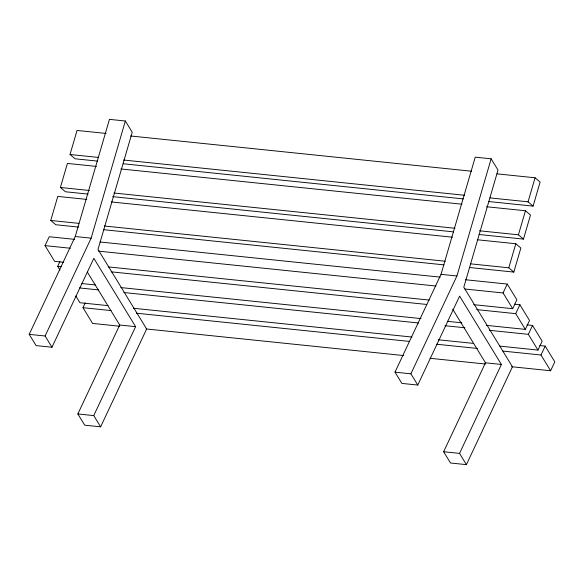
<?xml version="1.0" encoding="UTF-8"?>
<svg xmlns="http://www.w3.org/2000/svg" width="584" height="584" viewBox="0 0 584 584"><rect width="100%" height="100%" fill="white"/><g stroke="black" fill="none" stroke-linecap="round" stroke-linejoin="round"><path stroke-width="0.88" d="M78.482 227.088L55.801 224.745L50.757 220.46L57.78 196.414L86.804 199.407M88.111 194.107L65.437 191.764L60.393 187.479L67.415 163.425L96.44 166.425M97.74 161.126L75.066 158.782L70.022 154.497L77.044 130.444L106.069 133.444M100.623 426.838L93.754 415.596L135.605 326.66L93.827 258.303L51.976 347.239L36.069 345.597L29.2 334.355L75.234 236.527L109.449 119.362L125.356 121.005L132.225 132.247L98.01 249.412L146.657 329.004L100.623 426.838L84.716 425.189L77.847 413.946L119.698 325.011L87.418 272.195M51.976 347.239L45.107 335.997L91.14 238.17L125.356 121.005M466.412 464.638L459.542 453.396L501.393 364.46L459.615 296.11L417.764 385.046L401.858 383.403L394.988 372.161L441.022 274.327L475.237 157.162L491.144 158.811L498.013 170.053L463.798 287.219L512.445 366.81L466.412 464.638L450.505 462.995L443.636 451.753L485.486 362.817L452.731 309.221M417.764 385.046L410.895 373.804L456.929 275.976L491.144 158.811M515.811 243.747L520.855 248.032L513.832 272.086L508.788 267.8L515.811 243.747L477.719 239.812M525.447 210.766L530.491 215.051L523.468 239.097L518.424 234.812L525.447 210.766L486.443 206.736M535.075 177.784L540.12 182.069L533.097 206.116L528.053 201.83L535.075 177.784L496.984 173.842M63.729 262.296L54.655 261.362L45.034 245.623L49.224 236.732L74.613 239.352M59.97 270.056L57.677 266.311L59.962 261.457M119.793 326.23L92.586 323.419L82.965 307.68L85.249 302.826M507.255 284.065L516.869 299.804L512.686 308.695L503.065 292.956L507.255 284.065L465.528 279.751M519.891 304.753L529.513 320.492L525.33 329.383L515.709 313.644L519.891 304.753L514.453 304.191M532.535 325.434L542.156 341.173L537.974 350.072L528.352 334.333L532.535 325.434L527.096 324.872M545.179 346.122L554.8 361.861L550.617 370.752L540.996 355.014L545.179 346.122L539.74 345.56M130.56 135.977L471.587 171.221M70.022 154.497L98.141 157.403M123.538 160.023L464.565 195.268M489.961 197.896L528.053 201.83M123.136 163.746L463.258 198.896M488.655 201.524L533.097 206.116M120.924 168.958L461.959 204.203M60.393 187.479L89.418 190.479M113.902 193.012L454.936 228.256M479.42 230.782L518.424 234.812M112.602 196.64L453.629 231.884M479.026 234.505L523.468 239.097M111.296 201.94L452.323 237.184M50.757 220.46L78.876 223.365M104.273 225.993L445.3 261.238M470.697 263.858L508.788 267.8M103.872 229.716L443.993 264.866M469.39 267.487L513.832 272.086M75.234 236.527L91.14 238.17M441.022 274.327L456.929 275.976M100.01 241.98L440.132 277.13M45.034 245.623L70.43 248.244M98.55 251.149L435.949 286.021M464.974 289.022L503.065 292.956M108.171 266.895L429.24 300.074M473.682 304.666L512.686 308.695M57.677 266.311L61.305 266.684M111.194 271.837L426.824 304.461M476.712 309.615L515.709 313.644M81.811 283.547L95.418 284.956M120.808 287.576L421.027 318.601M447.329 321.324L461.842 322.821M486.326 325.354L525.33 329.383M79.395 287.934L98.441 289.898M123.837 292.526L418.604 322.988M444.906 325.704L464.864 327.77M489.356 330.303L528.352 334.333M108.055 305.636L79.942 302.731L75.818 295.986M133.451 308.264L411.902 337.041M438.204 339.757L473.573 343.414M499.882 346.129L537.974 350.072M82.965 307.68L111.084 310.586M136.481 313.207L409.479 341.421M436.693 344.239L477.508 348.451M502.904 351.079L540.996 355.014M119.698 325.011L135.605 326.66M485.486 362.817L501.393 364.46M146.095 328.945L403.683 355.568M429.985 358.291L485.311 364.007M511.613 366.723L550.617 370.752M29.2 334.355L45.107 335.997M394.988 372.161L410.895 373.804M77.847 413.946L93.754 415.596M443.636 451.753L459.542 453.396"/></g></svg>
